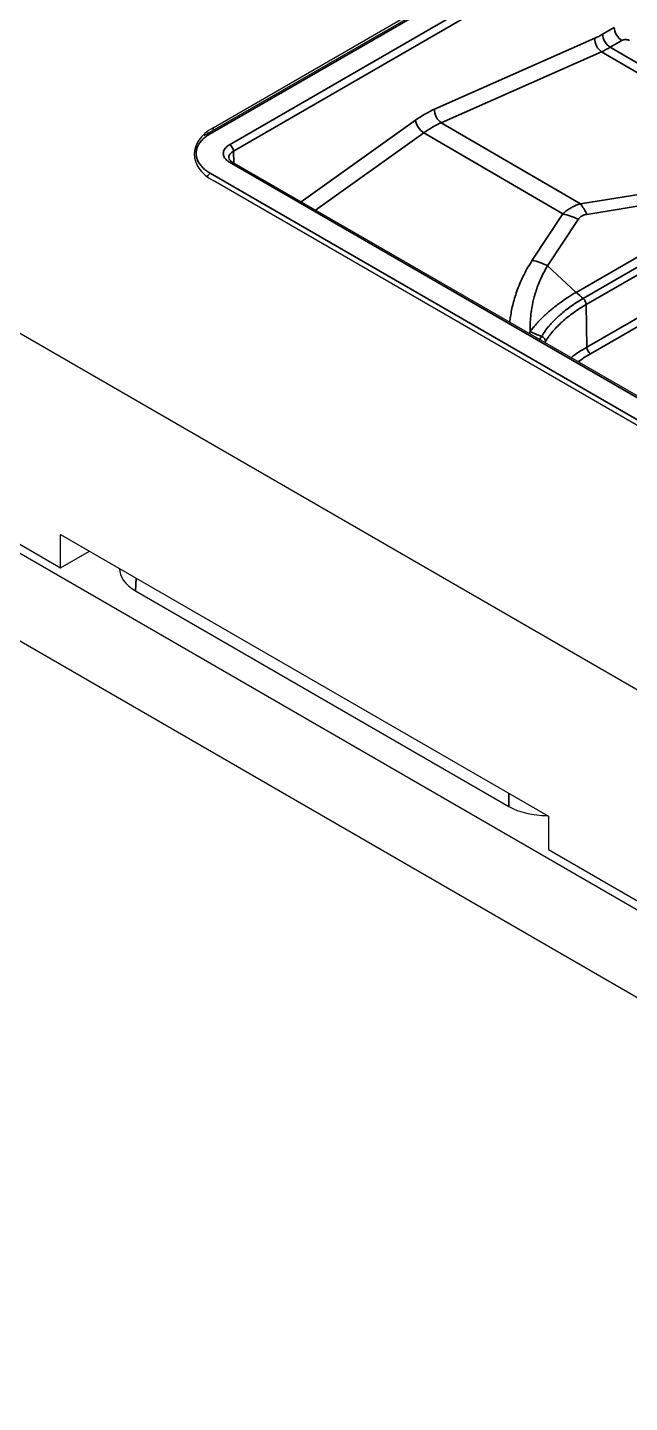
# Model space of a CAD drawing. Header units: millimetres. Extents: x 68 to 2000, y 100 to 2870.
# Drawn here: x 1239 to 1266.9, y 910.8 to 974.5 of the extents above; entities that cross this region are included whole.
import ezdxf

# ---------------------------------------------------------------- set-up
doc = ezdxf.new("R2010")
doc.units = ezdxf.units.MM
doc.header["$LTSCALE"] = 10
doc.layers.add('_Sichtbarkanten', color=7, linetype='Continuous', lineweight=25)
doc.layers.add('Sichtbar schmal (ISO)', color=7, linetype='Continuous', lineweight=35)

msp = doc.modelspace()

# ---------------------------------------------------------------- linework, layer by layer
at = {"layer": '_Sichtbarkanten'}
for p, q in [((1200.551, 982.347), (1554.104, 778.223)), ((1247.318, 969.632), (1265.003, 979.842)), ((1247.573, 969.895), (1264.65, 979.754)), ((1529.887, 805.826), (1248.465, 968.305)), ((1528.295, 805.371), (1247.573, 967.446)), ((1225.123, 958.362), (1240.502, 949.483)), ((1225.476, 957.75), (1358.065, 881.2)), ((1358.065, 877.117), (1225.476, 953.667)), ((1240.502, 949.483), (1240.502, 951.034)), ((1240.502, 951.034), (1263.13, 937.97)), ((1240.502, 949.483), (1241.846, 950.258)), ((1243.969, 948.424), (1261.296, 938.421)), ((1263.13, 937.97), (1263.13, 936.419)), ((1263.13, 936.419), (1323.587, 901.514))]:
    msp.add_line(p, q, dxfattribs=at)
for centre, major_axis, ratio, start_param, end_param in [((1249.695, 968.67), (-3, 0), 0.57735, 5.497787, 7.068583), ((1249.047, 968.497), (0.75, -0.008), 0.577021, 3.164843, 3.164876), ((1245.74, 949.444), (-2.503, 0), 0.576647, 6.275518, 7.067974), ((1263.062, 939.443), (2.5, 0), 0.578054, 3.9276, 4.720056)]:
    msp.add_ellipse(centre, major_axis=major_axis, ratio=ratio, start_param=start_param, end_param=end_param, dxfattribs=at)
msp.add_open_spline([(1247.167, 969.536), (1247.215, 969.57), (1247.266, 969.602), (1247.318, 969.632)], degree=3, dxfattribs=at)
msp.add_open_spline([(1248.297, 968.494), (1248.297, 968.477), (1248.302, 968.457), (1248.335, 968.409), (1248.352, 968.389), (1248.398, 968.348), (1248.429, 968.326), (1248.465, 968.305)], degree=3, knots=[0, 0, 0, 0, 0.0591393, 0.0591393, 0.091738, 0.091738, 0.126273, 0.126273, 0.126273, 0.126273], dxfattribs=at)
at = {"layer": 'Sichtbar schmal (ISO)'}
for p, q in [((1265.128, 979.829), (1247.443, 969.619)), ((1266.011, 979.312), (1248.34, 969.109)), ((1266.188, 979.009), (1248.516, 968.807)), ((1266.188, 974.544), (1265.647, 974.231)), ((1265.283, 974.046), (1257.847, 970.754)), ((1266.54, 973.94), (1265.998, 973.627)), ((1265.595, 973.421), (1258.158, 970.129)), ((1265.595, 973.421), (1277.485, 966.484)), ((1265.998, 973.627), (1277.888, 966.69)), ((1247.573, 969.779), (1247.573, 969.895)), ((1256.959, 970.242), (1251.656, 966.463)), ((1264.614, 966.363), (1258.158, 970.129)), ((1257.351, 969.663), (1252.321, 966.079)), ((1263.807, 965.897), (1257.351, 969.663)), ((1248.533, 968.266), (1248.516, 968.807)), ((1529.762, 805.813), (1248.34, 968.293)), ((1247.443, 967.783), (1528.878, 805.296)), ((1267.8, 966.874), (1264.614, 966.363)), ((1268.106, 966.389), (1264.92, 965.878)), ((1263.807, 965.897), (1262.383, 963.747)), ((1264.516, 965.645), (1263.092, 963.494)), ((1269.433, 965.155), (1264.419, 962.26)), ((1269.758, 964.871), (1264.745, 961.976)), ((1269.903, 964.595), (1264.882, 961.696)), ((1263.092, 963.494), (1264.419, 962.26)), ((1269.933, 962.616), (1264.912, 959.718)), ((1270.109, 962.314), (1265.089, 959.415)), ((1264.912, 959.718), (1264.882, 961.696)), ((1243.969, 948.424), (1244.005, 949.012)), ((1261.296, 938.421), (1261.296, 939.029))]:
    msp.add_line(p, q, dxfattribs=at)
for centre, major_axis, ratio, start_param, end_param in [((1266.542, 974.347), (-0.25, 0.433), 0.57735, 0.802851, 2.350959), ((1265.637, 973.849), (-0.202, 0.457), 0.638319, 0.867947, 2.416202), ((1265.591, 977.936), (-2.19, -3.93), 0.587338, 0.662122, 0.776517), ((1266, 974.034), (-0.25, 0.433), 0.57735, 0.802851, 2.350959), ((1265.945, 977.739), (-2.442, -4.362), 0.586051, 0.663298, 0.777689), ((1257.471, 965.999), (-2.676, -4.803), 0.587338, 3.803714, 4.032507), ((1258.201, 970.557), (-0.202, 0.457), 0.638319, 0.867947, 2.416202), ((1257.313, 970.045), (-0.29, 0.407), 0.508834, 0.750857, 2.299113), ((1257.824, 965.803), (-2.424, -4.371), 0.588623, 3.802531, 4.031336), ((1247.443, 969.415), (-0.125, 0.217), 0.57735, 5.497787, 6.283194), ((1249.047, 968.497), (0.75, -0.008), 0.577021, 2.362153, 3.164843), ((1248.34, 968.905), (0.125, -0.217), 0.57735, 0.802851, 2.356194), ((1248.34, 968.089), (0.125, 0.217), 0.57735, 0, 0.785398), ((1247.443, 967.579), (0.125, 0.217), 0.57735, 0.785398, 1.691837), ((1264.403, 964.224), (0.396, -2.468), 0.393812, 2.240031, 2.552527), ((1263.999, 963.991), (2.085, -1.38), 0.678392, 1.764791, 2.077288), ((1262.575, 961.841), (2.085, -1.38), 0.678392, 1.764791, 2.077288), ((1265.453, 965.567), (-2.5, 4.33), 0.57735, 2.059502, 2.154544), ((1264.707, 961.796), (0.121, -0.219), 0.577897, 0.813796, 2.165345), ((1263.843, 964.021), (4.439, -2.301), 0.78055, 4.764642, 4.879746), ((1262.76, 960.031), (0.212, -0.133), 0.773952, 0.466575, 1.802244), ((1270.572, 956.45), (-8.004, 0), 0.57735, 5.497787, 5.637259), ((1265.089, 959.619), (-0.125, 0.217), 0.57735, 0.802851, 2.356194), ((1270.572, 956.249), (-7.754, 0), 0.57735, 5.497787, 5.609846)]:
    msp.add_ellipse(centre, major_axis=major_axis, ratio=ratio, start_param=start_param, end_param=end_param, dxfattribs=at)
for points in [[(1266.893, 973.938), (1266.881, 973.945), (1266.856, 973.957), (1266.813, 973.971), (1266.766, 973.979), (1266.716, 973.982), (1266.667, 973.98), (1266.62, 973.972), (1266.577, 973.958), (1266.551, 973.946), (1266.54, 973.94)], [(1262.811, 960.221), (1262.78, 960.171), (1262.751, 960.122), (1262.724, 960.073)], [(1262.995, 959.986), (1262.984, 959.969), (1262.973, 959.952), (1262.963, 959.934)]]:
    msp.add_open_spline(points, degree=3, dxfattribs=at)
for points, knots in [([(1247.443, 969.619), (1247.368, 969.576), (1247.298, 969.53), (1247.234, 969.48), (1247.17, 969.431), (1247.112, 969.379), (1247.06, 969.325), (1247.01, 969.271), (1246.965, 969.215), (1246.928, 969.158), (1246.891, 969.101), (1246.861, 969.042), (1246.838, 968.982), (1246.837, 968.981), (1246.836, 968.979), (1246.836, 968.978), (1246.814, 968.919), (1246.799, 968.86), (1246.791, 968.801), (1246.791, 968.799), (1246.79, 968.796), (1246.79, 968.794), (1246.783, 968.735), (1246.782, 968.677), (1246.789, 968.618), (1246.789, 968.615), (1246.79, 968.611), (1246.79, 968.608), (1246.797, 968.551), (1246.811, 968.493), (1246.832, 968.436), (1246.833, 968.432), (1246.834, 968.428), (1246.836, 968.425), (1246.857, 968.369), (1246.884, 968.314), (1246.918, 968.26), (1246.921, 968.256), (1246.924, 968.251), (1246.927, 968.246), (1246.961, 968.193), (1247.002, 968.14), (1247.049, 968.09), (1247.053, 968.086), (1247.057, 968.082), (1247.06, 968.078), (1247.11, 968.026), (1247.165, 967.976), (1247.225, 967.929), (1247.228, 967.926), (1247.231, 967.924), (1247.234, 967.922), (1247.298, 967.873), (1247.368, 967.826), (1247.443, 967.783)], [0, 0, 0, 0, 0.090909, 0.090909, 0.090909, 0.1818, 0.1818, 0.1818, 0.271567, 0.271567, 0.271567, 0.361266, 0.361266, 0.361266, 0.363636, 0.363636, 0.363636, 0.450981, 0.450981, 0.450981, 0.454545, 0.454545, 0.454545, 0.540704, 0.540704, 0.540704, 0.545455, 0.545455, 0.545455, 0.630477, 0.630477, 0.630477, 0.636364, 0.636364, 0.636364, 0.720049, 0.720049, 0.720049, 0.727273, 0.727273, 0.727273, 0.811386, 0.811386, 0.811386, 0.818182, 0.818182, 0.818182, 0.904883, 0.904883, 0.904883, 0.909091, 0.909091, 0.909091, 1, 1, 1, 1]), ([(1248.34, 969.109), (1248.299, 969.086), (1248.262, 969.06), (1248.229, 969.033), (1248.195, 969.006), (1248.166, 968.976), (1248.141, 968.945), (1248.116, 968.915), (1248.096, 968.883), (1248.08, 968.85), (1248.065, 968.817), (1248.055, 968.784), (1248.05, 968.751), (1248.045, 968.717), (1248.045, 968.684), (1248.05, 968.65), (1248.056, 968.617), (1248.066, 968.584), (1248.081, 968.551), (1248.096, 968.518), (1248.117, 968.486), (1248.142, 968.455), (1248.167, 968.425), (1248.196, 968.396), (1248.229, 968.368), (1248.262, 968.341), (1248.299, 968.316), (1248.34, 968.293)], [0, 0, 0, 0, 0.111111, 0.111111, 0.111111, 0.222222, 0.222222, 0.222222, 0.333333, 0.333333, 0.333333, 0.444444, 0.444444, 0.444444, 0.555556, 0.555556, 0.555556, 0.666667, 0.666667, 0.666667, 0.777778, 0.777778, 0.777778, 0.888889, 0.888889, 0.888889, 1, 1, 1, 1]), ([(1264.614, 966.363), (1264.548, 966.345), (1264.485, 966.324), (1264.425, 966.301), (1264.365, 966.277), (1264.308, 966.251), (1264.253, 966.223), (1264.198, 966.195), (1264.145, 966.165), (1264.094, 966.132), (1264.043, 966.098), (1263.993, 966.063), (1263.946, 966.024), (1263.898, 965.985), (1263.851, 965.943), (1263.807, 965.897)], [0.000001, 0.000001, 0.000001, 0.000001, 0.2, 0.2, 0.2, 0.4, 0.4, 0.4, 0.6, 0.6, 0.6, 0.8, 0.8, 0.8, 1, 1, 1, 1]), ([(1264.92, 965.878), (1264.881, 965.872), (1264.81, 965.856), (1264.718, 965.821), (1264.639, 965.775), (1264.571, 965.718), (1264.533, 965.671), (1264.516, 965.645)], [0.0000019, 0.0000019, 0.0000019, 0.0000019, 0.2, 0.4, 0.6, 0.8, 1, 1, 1, 1]), ([(1262.383, 963.747), (1262.243, 963.535), (1261.99, 963.103), (1261.684, 962.401), (1261.48, 961.732), (1261.382, 961.234), (1261.345, 960.96), (1261.336, 960.874)], [0, 0, 0, 0, 0.0769231, 0.1538462, 0.2307692, 0.3076923, 0.3436535, 0.3436535, 0.3436535, 0.3436535]), ([(1263.092, 963.494), (1262.969, 963.291), (1262.86, 963.082), (1262.764, 962.865), (1262.753, 962.842), (1262.743, 962.818), (1262.733, 962.794), (1262.649, 962.599), (1262.577, 962.397), (1262.517, 962.2), (1262.503, 962.152), (1262.489, 962.104), (1262.476, 962.057), (1262.43, 961.886), (1262.393, 961.718), (1262.365, 961.557), (1262.353, 961.489), (1262.343, 961.423), (1262.333, 961.358), (1262.315, 961.224), (1262.302, 961.095), (1262.293, 960.97), (1262.287, 960.889), (1262.284, 960.81), (1262.282, 960.733), (1262.279, 960.632), (1262.279, 960.535), (1262.281, 960.441)], [0, 0, 0, 0, 0.2, 0.2, 0.2, 0.2215193, 0.2215193, 0.2215193, 0.4, 0.4, 0.4, 0.4433487, 0.4433487, 0.4433487, 0.6, 0.6, 0.6, 0.6656176, 0.6656176, 0.6656176, 0.8, 0.8, 0.8, 0.8867383, 0.8867383, 0.8867383, 0.9999968, 0.9999968, 0.9999968, 0.9999968]), ([(1264.419, 962.26), (1264.28, 962.18), (1264.153, 962.102), (1264.038, 962.027), (1264.027, 962.02), (1264.016, 962.013), (1264.005, 962.006), (1263.901, 961.938), (1263.806, 961.873), (1263.718, 961.811), (1263.701, 961.799), (1263.684, 961.787), (1263.668, 961.775), (1263.589, 961.718), (1263.516, 961.663), (1263.448, 961.609), (1263.428, 961.594), (1263.408, 961.579), (1263.389, 961.563), (1263.328, 961.514), (1263.27, 961.467), (1263.216, 961.421), (1263.194, 961.403), (1263.174, 961.385), (1263.153, 961.367), (1263.104, 961.324), (1263.056, 961.281), (1263.01, 961.239), (1262.989, 961.22), (1262.969, 961.201), (1262.948, 961.182), (1262.906, 961.141), (1262.864, 961.101), (1262.824, 961.061), (1262.804, 961.041), (1262.784, 961.021), (1262.764, 961), (1262.724, 960.959), (1262.684, 960.918), (1262.646, 960.876), (1262.628, 960.857), (1262.61, 960.837), (1262.592, 960.817), (1262.549, 960.769), (1262.507, 960.721), (1262.466, 960.673), (1262.454, 960.659), (1262.442, 960.644), (1262.431, 960.63), (1262.379, 960.567), (1262.329, 960.504), (1262.281, 960.441)], [0, 0, 0, 0, 0.1015833, 0.1015833, 0.1015833, 0.1111111, 0.1111111, 0.1111111, 0.2043934, 0.2043934, 0.2043934, 0.2222222, 0.2222222, 0.2222222, 0.3082729, 0.3082729, 0.3082729, 0.3333333, 0.3333333, 0.3333333, 0.4134472, 0.4134472, 0.4134472, 0.4444444, 0.4444444, 0.4444444, 0.5205641, 0.5205641, 0.5205641, 0.5555556, 0.5555556, 0.5555556, 0.6293851, 0.6293851, 0.6293851, 0.6666667, 0.6666667, 0.6666667, 0.7419637, 0.7419637, 0.7419637, 0.7777778, 0.7777778, 0.7777778, 0.8634389, 0.8634389, 0.8634389, 0.8888889, 0.8888889, 0.8888889, 0.9999964, 0.9999964, 0.9999964, 0.9999964]), ([(1264.745, 961.976), (1264.53, 961.853), (1264.327, 961.722), (1264.137, 961.585), (1263.947, 961.449), (1263.769, 961.306), (1263.607, 961.158), (1263.606, 961.157), (1263.605, 961.156), (1263.604, 961.155), (1263.442, 961.008), (1263.295, 960.856), (1263.163, 960.701), (1263.162, 960.7), (1263.161, 960.699), (1263.16, 960.697), (1263.028, 960.542), (1262.912, 960.383), (1262.811, 960.221)], [0, 0, 0, 0, 0.25, 0.25, 0.25, 0.5, 0.5, 0.5, 0.501481, 0.501481, 0.501481, 0.75, 0.75, 0.75, 0.751836, 0.751836, 0.751836, 1, 1, 1, 1]), ([(1264.882, 961.696), (1264.673, 961.576), (1264.476, 961.448), (1264.29, 961.315), (1264.105, 961.182), (1263.932, 961.042), (1263.773, 960.898), (1263.614, 960.754), (1263.47, 960.606), (1263.34, 960.453), (1263.21, 960.301), (1263.095, 960.145), (1262.995, 959.986)], [0, 0, 0, 0, 0.25, 0.25, 0.25, 0.5, 0.5, 0.5, 0.75, 0.75, 0.75, 1, 1, 1, 1]), ([(1262.263, 960.339), (1262.265, 960.352), (1262.267, 960.365), (1262.27, 960.378), (1262.273, 960.399), (1262.277, 960.42), (1262.281, 960.441)], [0.991912165, 0.991912165, 0.991912165, 0.991912165, 0.995016205, 0.995016205, 0.995016205, 1, 1, 1, 1])]:
    msp.add_open_spline(points, degree=3, knots=knots, dxfattribs=at)

doc.saveas('drawing.dxf')
